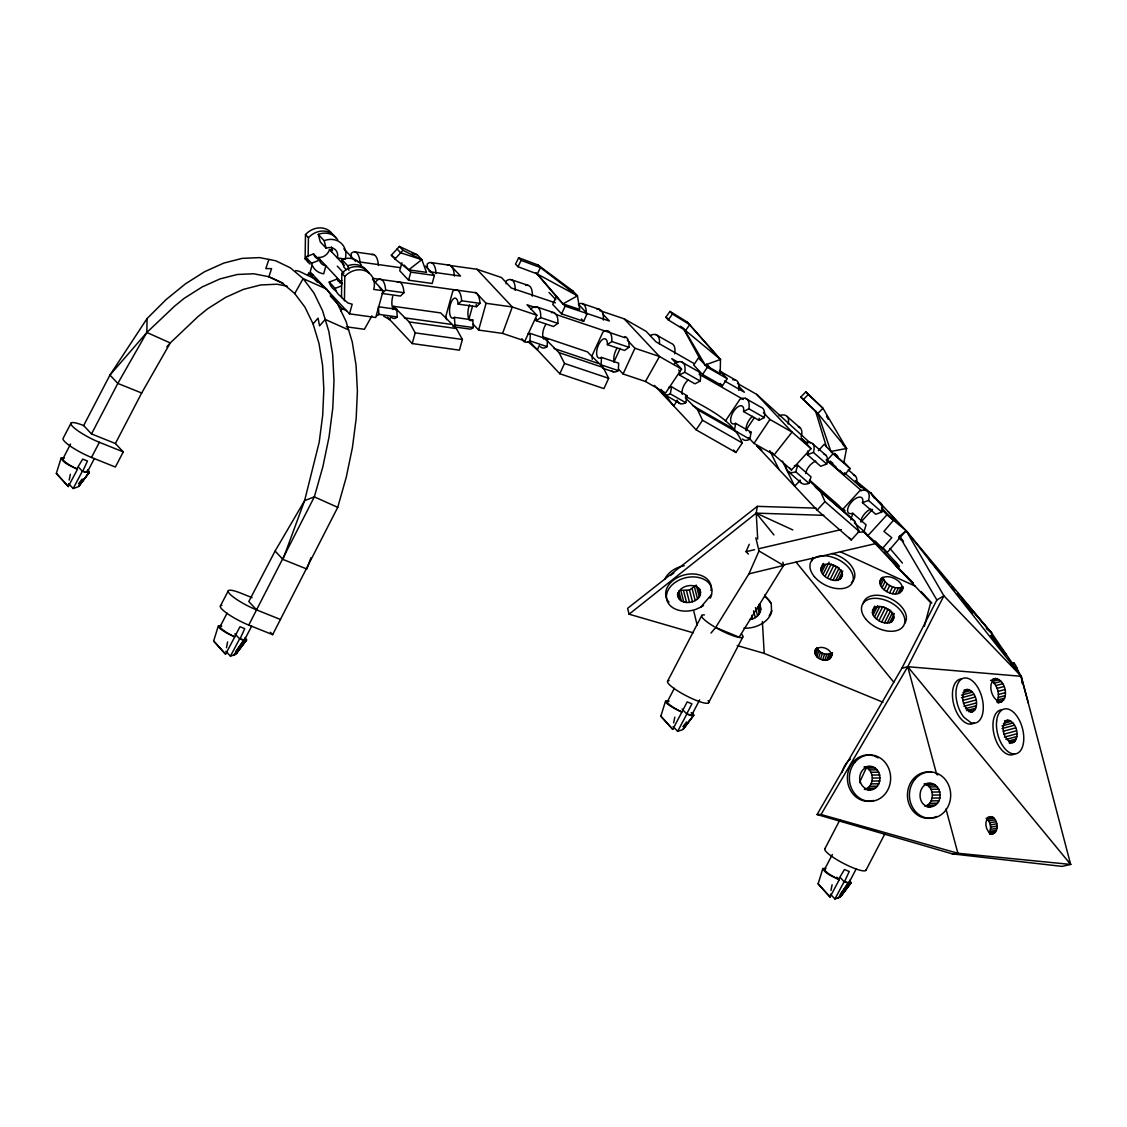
<?xml version="1.0" encoding="UTF-8"?>
<svg xmlns="http://www.w3.org/2000/svg" width="1127" height="1127" viewBox="0 0 1127 1127"><rect width="100%" height="100%" fill="white"/><g stroke="black" fill="none" stroke-linecap="round" stroke-linejoin="round"><path stroke-width="1.5" d="M820.865 570.177C822.09 558.499 840.967 565.43 842.376 574.305C841.136 585.984 822.259 579.053 820.865 570.177L823.922 564.063M872.397 612.75C873.636 601.057 892.542 607.932 893.936 616.849C892.711 628.542 873.791 621.667 872.397 612.75L875.454 606.65M879.821 583.194C881.103 570.91 900.952 578.137 902.417 587.491C901.135 599.775 881.286 592.548 879.821 583.194L882.835 577.151C885.202 585.068 895.528 590.224 903.15 586.773L900.135 592.788M71.057 423.104L63.168 438.248A23.16 4.297 27.5 0 0 91.484 457.449L115.363 467.043L123.252 451.899L115.391 443.517L91.512 433.923L117.814 383.419L146.848 332.479L147.045 318.589L166.049 299.627L185.391 283.891L204.734 271.649L223.766 263.098L242.136 258.379L259.548 257.604L275.692 260.76L290.315 267.803L303.135 278.608L313.94 292.992L322.561 310.714L328.845 331.451L332.676 354.878L334.001 380.574L332.775 408.101L329.042 436.994L322.857 466.761L314.334 496.88L248.771 625.091A23.16 4.297 27.5 0 1 226.288 612.834A23.16 4.297 27.5 0 1 221.864 605.368M308.065 261.971L305.121 258.83L305.473 234.571A18.539 16.102 -43.2 0 1 332.859 234.712M308.136 256.773L308.432 237.712L305.473 234.571M369.233 273.481A18.539 16.102 -43.2 0 0 341.847 273.34L341.481 297.598L348.004 303.008L352.188 304.205L349.511 313.841L375.728 317.504L383.166 290.738L372.544 279.426M344.439 300.74L344.792 276.481L341.847 273.34M705.178 365.021L720.477 359.428L685.554 330.563L668.283 319.899L665.832 317.279L669.987 311.404L687.259 322.068L720.477 359.428L720.223 373.6L705.178 365.021L683.92 328.816M967.191 689.287C958.683 693.598 963.233 710.32 972.052 711.87C981.448 707.531 974.954 685.92 964.078 690.118M997.93 702.797C1011.454 701.656 1004.946 675.143 992.845 679.074M1007.693 720.097C999.17 724.407 1003.72 741.129 1012.539 742.679C1021.935 738.34 1015.441 716.744 1004.58 720.928M996.789 702.022C1000.269 695.345 997.818 686.413 992.422 681.469L999.297 679.609M995.662 831.853L989.168 833.05C991.816 828.359 990.661 821.47 986.181 818.315L992.69 817.103C998.804 820.935 999.156 834.543 990.013 834.29M506.079 283.849L506.248 280.877A18.539 8.34 -71.4 0 1 515.138 290.357M547.116 346.651L529.958 340.875L530.366 333.451L547.539 339.227L547.116 346.651A18.539 8.34 -71.4 0 1 540.453 346.736M601.508 357.4L601.085 364.81L618.258 370.6L618.681 363.176L601.508 357.4A10.143 4.564 -71.4 0 1 596.634 352.202A10.143 4.564 -71.4 0 1 602.522 339.481A10.143 4.564 -71.4 0 1 607.383 344.665L624.555 350.441L629.007 347.313A18.539 8.34 -71.4 0 0 624.893 336.579M856.844 481.99L856.914 481.257A18.539 9.157 -48.9 0 0 853.378 474.805M864.93 789.365C874.904 786.167 874.651 769.882 864.578 766.98M867.015 789.759C884.399 793.028 883.934 762.796 866.663 766.571M924.985 806.383C934.959 803.171 934.706 786.885 924.633 783.998C943.468 777.672 945.919 809.496 927.07 806.763M738.734 390.365L739.058 386.533A18.539 8.875 -60.3 0 0 732.775 379.841M700.346 594.676C702.051 582.096 681.004 583.307 678.158 593.351C676.454 605.932 697.486 604.72 700.346 594.676L698.627 587.97M710.954 590.435L711.32 587.914A23.174 16.637 -14.4 0 0 682.06 575.615A23.174 16.637 -14.4 0 0 669.001 602.184M749.624 619.498C757.119 618.977 763.557 611.285 759.457 604.044M764.641 595.112L771.262 603.706L771.544 612.412A23.174 16.637 -14.3 0 1 743.975 628.133M816.173 508.136L757.288 506.361L756.231 513.137L757.696 539.016M771.812 610.552L769.178 615.92M685.779 402.691L670.326 393.872L671.579 386.829L687.047 395.647L685.779 402.691A18.539 8.875 -60.3 0 1 677.059 400.184M735.649 423.358L734.395 430.401L749.864 439.22L751.117 432.176L735.649 423.358A10.143 4.86 -60.3 0 1 730.789 418.173A10.143 4.86 -60.3 0 1 738.678 406.34A10.143 4.86 -60.3 0 1 743.552 411.538L759.006 420.343L764.303 417.596A18.539 8.875 -60.3 0 0 760.866 407.157L745.398 398.352M800.762 397.07L817.906 413.454L846.574 448.476L843.827 462.732L830.895 451.448L817.906 413.454L800.762 397.07L805.805 391.858L822.949 408.256L846.574 448.476L830.895 451.448M69.184 480.06L70.339 474.298M226.471 647.687L227.612 641.925M673.664 722.886L674.819 717.124M830.951 890.513L832.106 884.751M725.492 420.92L739.932 399.296A18.539 8.875 -60.3 0 1 748.835 408.777L764.303 417.596M924.309 626.387L930.677 602.734L864.155 531.831M814.751 651.913C817.23 642.982 833.825 648.743 831.12 657.295C826.26 664.536 811.06 657.351 815.751 648.898M311.982 265.507L310.193 271.931L349.511 313.841M401.959 262.718L399.719 270.748L408.566 280.186L432.162 283.483L434.402 275.453L425.555 266.028M390.646 316.602L389.801 319.674L383.715 316.194M392.774 308.967L393.506 306.319L440.699 312.912L456.365 328.535L462.394 339.466L459.422 350.173L412.228 343.566L387.547 317.279M408.566 280.186L410.806 272.156L404.1 265.014M412.228 343.566L415.201 332.874L409.171 321.942L393.506 306.319M468.804 319.589L472.523 306.206M535.311 307.544L526.999 304.741L536.832 315.222L524.943 340.946L502.572 333.409L478.637 330.07L486.075 303.304L476.242 292.823L373.093 278.411M248.771 625.091L272.649 634.67L337.734 507.347L346.257 477.228L352.441 447.461L356.174 418.568L357.4 391.041L356.076 365.345L352.244 341.918L345.961 321.167L337.339 303.459L326.534 289.075L313.715 278.27L299.106 271.227L295.697 270.565M61.083 458.125C63.802 463.845 71.973 466.296 77.481 469.269L68.296 486.568L56.35 473.382L61.083 458.125L64.07 457.872M68.578 483.638L73.17 488.526L78.186 486.822L89.343 472.354L87.836 469.804M221.343 625.513C211.214 625.724 232.571 636.163 234.712 636.811L239.981 626.711L244.742 628.641L240.023 638.924A13.904 2.578 27.5 0 0 244.784 638.615M225.865 651.265L230.443 656.153L235.458 654.463L246.63 639.981L245.108 637.431M668.55 700.698C658.422 700.924 679.778 711.362 681.92 712.01M673.073 726.464L677.651 731.353L682.666 729.648L693.838 715.18L692.316 712.63M822.851 868.579C825.57 874.298 833.755 876.75 839.249 879.722L830.064 897.022L818.117 883.836L822.851 868.579L825.837 868.339M830.345 894.091L834.938 898.98L839.953 897.275L851.11 882.807L849.603 880.257M797.719 465.254L811.017 476.834L809.017 483.37L795.732 471.776L797.719 465.254A10.143 5.015 -48.9 0 1 794.408 465.536M850.8 519.786L852.787 513.264A10.143 5.015 -48.9 0 1 847.927 508.066A10.143 5.015 -48.9 0 1 857.605 497.514A10.143 5.015 -48.9 0 1 862.465 502.698L875.764 514.278L881.779 512.052A18.539 9.157 -48.9 0 0 878.947 502.036M858.027 531.902A18.539 9.157 -48.9 0 0 864.085 531.366L866.085 524.844L852.787 513.264M234.754 636.896L225.569 654.195L213.637 641.009L218.37 625.753M693.838 715.18L690.964 715.448L686.695 713.94L691.95 703.84L687.174 701.91L672.777 729.394L660.845 716.208L665.578 700.952M814.906 653.561L816.892 647.546C818.751 652.857 825.57 655.562 830.698 653.519L828.711 659.534M815.624 655.238L817.61 649.208M816.85 656.816L818.836 650.786M818.512 658.182L820.484 652.167M820.484 659.267L822.456 653.237M822.64 659.971L824.612 653.956M824.823 660.253L826.809 654.238M826.894 660.112L828.88 654.097M830.162 658.577L832.135 652.561M831.543 655.773L832.529 652.758M831.12 657.295L832.106 654.28M268.902 259.435L265.817 268.578L271.593 268.635L268.846 276.735L253.645 273.762L237.276 274.495L220.047 278.904L202.254 286.906L184.222 298.317L174.558 306.178L146.848 332.479L109.953 375.052L83.652 425.555A23.16 4.297 27.5 0 0 72.424 426.26A23.16 4.297 27.5 0 0 99.373 442.305L123.252 451.899M310.939 557.752L306.826 569.022L282.947 559.429L275.087 551.047L304.614 500.627L319.209 442.178L322.688 415.257L323.829 389.519L322.59 365.416L318.983 343.397L313.067 323.858L304.938 307.15L294.739 293.569L282.638 283.37L268.846 276.735L282.891 283.018M502.572 333.409L512.292 306.967L476.904 269.254L450.687 265.592L460.52 276.059L429.57 271.734M282.947 559.429L304.614 500.627L314.334 496.88L337.734 507.347M841.897 510.306L859.591 490.978A18.539 9.157 -48.9 0 1 868.494 500.458L881.779 512.052M748.413 554.061L746.046 551.667L749.272 544.271M710.982 633.078L715.673 627.5L748.92 573.868L759.006 551.004L755.823 537.776M539.382 345.425L537.354 349.835L528.197 341.861M561.57 313.87L565.134 306.164L556.287 296.725L552.723 304.445L561.57 313.87L583.645 321.308L587.209 313.588L578.362 304.163M559.781 373.741L564.528 363.457L559.077 352.652L543.27 337.001L587.421 351.863L603.227 367.515L608.679 378.306L603.931 388.604L559.781 373.741L530.606 342.65M613.933 361.978L620.216 348.356M677.834 362.091L671.734 358.625L681.567 369.092L665.606 392.985L645.447 381.49L623.062 373.967L634.938 348.243L627.302 340.1M870.185 789.717C865.311 789.731 861.253 785.871 860.084 781.293L866.593 767.248M518.688 257.745L515.518 264.098L517.983 266.719L537.297 273.974L577.447 295.837L579.701 309.488L562.993 303.867L537.297 273.974L540.453 267.606L538.002 264.986L518.688 257.745L521.139 260.365L540.453 267.606L577.447 295.837L562.993 303.867M517.983 266.719L521.139 260.365M820.865 568.191L823.133 563.415M821.583 572.319L825.415 564.669M822.992 574.446L829.12 562.218M824.992 576.418L831.12 564.19L839.122 567.98L833.008 580.222M827.443 578.109L833.557 565.881M830.176 579.405L836.29 567.177M835.741 580.475L841.094 569.783M838.192 580.18L842.785 571.009M840.207 579.334L842.503 574.756M879.821 581.095L881.328 578.081M880.581 585.448L883.596 579.391M882.061 587.674L885.075 581.631M872.411 610.764L874.707 606.171M884.146 589.759L887.174 583.716M873.129 614.891L877.708 605.72M886.724 591.534L889.752 585.491M874.538 617.018L879.891 606.326M876.538 619.005L882.652 606.777L890.668 610.566L884.554 622.794M889.597 592.887L892.626 586.843M878.975 620.695L885.104 608.467M892.57 593.732L895.599 587.688M895.444 593.999L898.473 587.97M881.723 621.991L887.837 609.763M898.022 593.69L901.051 587.66M901.628 591.393L903.136 588.393M887.287 623.048L892.64 612.355M889.752 622.738L894.331 613.581M891.753 621.893L894.049 617.314M901.825 668.311L936.861 600.001L943.877 595.803L1021.273 676.299L1070.65 864.423L1062 866.381L952.301 853.872L817.075 814.539L901.825 668.311L907.728 666.705L1021.273 676.299L1022.062 683.258M62.929 458.745L70.578 444.052M78.749 467.423L82.341 471.227L73.17 488.526M91.484 457.449L99.373 442.305M87.497 471.748L94.386 458.52M115.391 443.517L141.678 393.013L170.247 342.946L197.958 316.645L207.622 308.784L225.654 297.373L243.446 289.371L260.675 284.962L277.045 284.229L287.188 286.202M220.455 605.875L228.344 590.731M220.216 626.373L227.105 613.144M275.087 551.047L248.799 601.55L256.66 609.932L280.538 619.526M234.881 633.825L239.628 638.854L230.443 656.153M244.784 639.375L251.659 626.147M667.649 681.074L701.825 615.412M667.423 701.572L674.312 688.343M691.992 714.574L699.642 699.881M708.587 702.741L742.763 637.093M824.922 848.701L840.024 819.681M824.696 869.199L832.346 854.505M840.531 877.877L844.123 881.68L834.938 898.98M849.265 882.202L856.154 868.973M865.874 870.368L884.949 833.726M294.739 293.569L303.135 278.608L326.534 289.075M307.558 275.298L308.77 273.128L313.137 275.073M340.974 310.925L342.199 308.742L337.466 303.698M371.938 315.856L364.401 329.295L346.369 326.788M645.447 381.49L659.478 356.498L624.09 318.786L599.55 310.531M817.075 814.539L821.034 814.497L907.728 666.705L943.877 595.803L906.249 530.831L870.481 492.71L874.552 498.416M677.651 731.353L686.836 714.053L682.089 709.024M147.045 318.589L109.953 375.052L117.814 383.419L141.678 393.013M677.341 400.465L673.707 405.931L661.056 389.407M702.544 374.474L707.333 367.303L698.486 357.879L693.697 365.049L702.544 374.474L722.421 385.814L727.211 378.644L719.477 370.389M686.244 396.619C706.981 408.608 732.818 419.343 742.284 442.953L735.903 452.505L696.134 429.838L702.515 420.272L697.585 409.721L685.258 397.845M746.032 430.091L754.484 417.441M807.735 443.869L801.198 438.149L811.017 448.631L791.478 469.973L774.15 454.871L753.991 443.376L769.938 419.483L763.388 412.496M233.599 655.393L243.77 640.263L246.63 639.981M838.094 898.219L848.251 883.075L851.11 882.807M668.283 319.899L672.453 314.024L669.987 311.404M685.554 330.563L689.71 324.689L672.453 314.024M78.805 486.272L89.343 472.354M236.078 653.899L246.264 640.263L236.487 653.308A14.172 5.057 4.8 0 0 236.614 652.026M683.286 729.099L693.471 715.462L683.695 728.507A14.172 5.057 4.8 0 0 683.54 726.563M840.573 896.726L850.758 883.089L840.981 896.134A14.172 5.057 4.8 0 0 841.151 895.5M78.481 483.793L82.186 479.06M235.768 651.42L243.77 640.263L239.628 638.854M682.962 726.619L686.667 721.886M840.249 894.246L848.251 883.075L844.123 881.68M375.798 281.82L376.728 280.665A18.539 7.537 -82 0 1 385.631 290.146L403.973 292.71L400.437 296.063L382.081 293.485L385.631 290.146M700.839 607.129L711.546 594.521M863.057 531.535L887.174 552.54L906.052 530.634L886.977 514.842L881.511 509.024M166.838 346.862L170.247 342.946L146.848 332.479M313.067 323.858L318.068 318.166L319.561 325.858L325.21 319.434L348.609 329.901M683.779 602.086L680.778 590.351L689.456 589.999L696.261 585.124L699.261 596.859M397.07 249.025L399.367 246.447L417.272 254.801L421.822 259.647L426.513 272.354L408.65 269.86L394.957 259.055L391.337 255.195L397.07 249.025L400.606 252.8L421.822 259.647L408.65 269.86M394.957 259.055L402.973 250.293L421.822 259.647M339.495 282.807L341.706 280.398M818.343 450.715L824.203 444.32L833.05 453.744L850.138 468.635L844.278 475.045L827.19 460.14L833.05 453.744M800.297 480.144L794.704 486.244L782.406 461.07M820.498 491.386L854.675 521.181L859.14 531.409L851.322 539.946L817.131 510.151L824.964 501.614L820.498 491.386L809.256 480.708M861.042 521.942L872.537 509.39M867.424 536.198L886.977 514.842M803.227 399.691L808.256 394.478L805.805 391.858M817.906 413.454L822.949 408.256L808.256 394.478M454.209 326.886L469.226 328.985A18.539 7.537 -82 0 0 473.284 327.563L472.791 319.927L454.435 317.363A10.143 4.114 -82 0 1 449.574 312.179A10.143 4.114 -82 0 1 453.251 298.937A10.143 4.114 -82 0 1 458.125 304.121L461.661 300.782L480.017 303.346A18.539 7.537 -82 0 0 475.171 292.428M458.125 304.121L476.467 306.685L480.017 303.346M530.606 309.207L531.803 308.108A18.539 8.34 -71.4 0 1 540.706 317.603L557.879 323.379L553.427 326.506L536.255 320.716A10.143 4.564 -71.4 0 0 536.198 318.532M936.861 600.001L899.459 536.283L906.249 530.831L991.69 633.149L1021.273 676.299L906.249 530.831M757.288 506.361L627.598 608.341L629.091 614.201L756.231 513.137L823.823 515.335M536.255 320.716L540.706 317.603M607.383 344.665L611.834 341.537L629.007 347.313M674.411 363.753L675.862 362.767A18.539 8.875 -60.3 0 1 684.765 372.248L700.233 381.067L694.936 383.814L679.468 375.009A10.143 4.86 -60.3 0 0 678.679 369.966M679.468 375.009L684.765 372.248M743.552 411.538L748.835 408.777M932.55 783.899C917.575 780.222 915.166 806.763 930.24 806.735M310.024 264.07A18.539 16.102 -43.2 0 1 305.628 256.942L313.56 253.885A9.847 8.551 -43.2 0 0 320.012 259.506M311.531 263.225L319.462 260.168A9.847 8.551 -43.2 0 0 325.914 265.789L323.674 273.819A18.539 16.102 -43.2 0 1 311.531 263.225L305.628 256.942M335.931 290.851A18.539 16.102 -43.2 0 1 329.225 282.088L337.156 279.017L341.875 284.046M329.225 282.088L335.128 288.371L341.467 285.92M807.397 454.688L813.426 452.462L826.725 464.042L820.695 466.268L807.397 454.688A10.143 5.015 -48.9 0 0 807.636 451.11M862.465 502.698L868.494 500.458M995.606 678.327C986.66 682.863 991.45 700.416 1000.706 702.051M1011.37 664L1014.103 663.085L1015.483 664.916L1021.203 677.552M1014.483 669.001L1017.202 668.1M990.548 680.44L997.423 678.567M964.247 690.781L968.938 689.513M994.211 683.23L1001.1 681.37M962.923 692.612L970.713 690.499M995.803 685.582L1002.692 683.723M961.514 695.12L972.432 692.175M961.472 697.782L973.939 694.415M997.085 688.386L1003.974 686.526M962.697 700.459L975.165 697.078M997.973 691.429L1004.861 689.569M963.543 703.361L976.01 699.98M998.395 694.528L1005.298 692.654M963.951 706.305L976.433 702.924M998.339 697.444L1005.242 695.584M965.459 708.658L976.376 705.713M997.789 700.008L1004.706 698.134M998.184 701.642L1003.72 700.149M966.501 710.672L975.855 708.136M998.198 702.6L1002.354 701.487M968.685 711.743L974.925 710.066M970.502 712.179L973.629 711.334M1004.763 721.576L1009.426 720.322M1003.439 723.407L1011.201 721.308M1002.044 725.915L1012.919 722.985M1002.002 728.577L1014.441 725.224M1003.227 731.254L1015.652 727.901M1004.058 734.156L1016.512 730.803M1004.467 737.1L1016.92 733.747M1005.974 739.467L1016.864 736.523M1008.566 741.059L1016.357 738.96M1009.186 742.552L1015.413 740.876M1009.44 743.411L1014.117 742.144M748.92 573.868L783.645 565.444L782.856 562.176M746.046 551.667L754.555 549.694M759.654 548.511L841.32 529.563M782.448 565.219L876.017 543.51L879.511 547.243M987.985 817.202L992.69 817.103M987.534 819.385L994.042 818.174M988.731 820.921L995.24 819.709M989.675 822.837L996.183 821.625M990.309 824.992L996.803 823.781M990.577 827.232L997.071 826.035M990.464 829.43L996.958 828.232M989.985 831.416L996.479 830.205M989.689 833.938L994.563 833.036M869.833 766.543C862.662 766.74 858.267 774.798 860.084 781.293M952.301 853.872L957.894 853.266L1070.65 864.423L1068.959 861.338M991.239 816.596C982.758 817.554 985.097 834.036 993.253 833.684M864 767.022L872.495 766.895M867.086 768.107L875.003 768.008M869.255 769.91L877.172 769.811M870.932 772.277L878.849 772.192M872.002 775.052L879.919 774.967M872.397 778.053L880.314 777.954M872.087 781.053L880.018 780.969M871.101 783.871L879.032 783.772M924.041 784.026L927.211 783.998M927.141 785.11L935.058 785.026M869.509 786.294L877.426 786.195M929.31 786.928L937.227 786.829M867.396 788.167L875.313 788.083M864.339 789.407L872.847 789.28M930.987 789.294L938.904 789.196M932.057 792.07L939.974 791.985M932.452 795.07L940.369 794.972M932.142 798.071L940.073 797.972M931.156 800.888L939.087 800.79M929.564 803.312L937.481 803.213M927.451 805.185L935.368 805.087M926.563 806.368L932.902 806.284M355.216 251.997L373.572 254.561M431.261 262.633L449.617 265.197M342.425 283.398L318.053 257.407A9.847 8.551 -43.2 0 0 329.493 249.56L332.634 249.997M357.358 261.647L400.339 267.648M410.806 272.156L434.402 275.453M486.075 303.304L512.292 306.967L536.832 315.222M383.166 290.738L373.727 289.428A18.539 16.102 -43.2 0 0 365.895 271.142A18.539 16.102 -43.2 0 0 344.792 276.481M391.407 317.208A18.539 7.537 -82 0 0 397.253 316.941L396.76 309.305L378.404 306.741L378.897 314.377A18.539 7.537 -82 0 1 376.841 315.701M378.897 314.377L397.253 316.941M404.297 317.814L451.49 324.407M452.871 326.337A18.539 7.537 -82 0 0 454.928 324.999L473.284 327.563M409.171 321.942L456.365 328.535M415.201 332.874L462.394 339.466M821.034 814.497L957.894 853.266L945.976 808.975M412.228 253.35L417.272 254.801M629.091 614.201L693.274 632.825M737.185 645.56L764.205 653.392L883.004 702.248M511.038 279.623L528.211 285.399M582.166 303.557L599.339 309.333M476.904 269.254L501.445 277.51L511.264 287.977L555.414 302.839M565.134 306.164L609.383 320.998L602.832 314.024M536.593 306.854L553.766 312.644M555.273 314.264L625.119 337.762M634.938 348.243L659.478 356.498L681.567 369.092M554.061 348.497L598.212 363.359M559.077 352.652L603.227 367.515M602.536 368.177L613.468 371.854M564.528 363.457L608.679 378.306M82.341 471.227L88.977 472.636L79.214 485.681A14.172 5.057 4.8 0 0 79.383 485.047M1013.159 662.732L1014.103 663.085M252.082 597.662L240.939 593.182A23.16 4.297 27.5 0 0 229.711 593.887A23.16 4.297 27.5 0 0 256.66 609.932M715.673 627.5L739.171 637.178L783.645 565.444L759.006 551.004M342.199 308.742L346.567 310.7M792.774 529.915L756.231 513.137L773.967 534.945M840.446 551.821L915.138 586.125M568.332 288.639L572.896 290.991L577.447 295.837M937.805 774.925L936.65 774.291L907.728 666.705L1070.65 864.423M655.773 334.578L671.241 343.397A18.539 8.875 -60.3 0 1 674.664 353.836M735.311 379.926L719.843 371.107A18.539 8.875 -60.3 0 1 723.097 374.573M624.09 318.786L646.18 331.38L656.013 341.861L694.105 363.57M737.495 383.448L756.654 394.365L810.341 443.08M707.333 367.303L727.211 378.644M724.576 380.954L744.383 392.238L738.918 386.42M681.328 361.823L696.796 370.628A18.539 8.875 -60.3 0 1 700.233 381.067M699.163 374.263L743.355 399.451M769.938 419.483L792.042 432.078L811.017 448.631M692.457 405.509L732.226 428.175M697.585 409.721L737.354 432.388M664.86 394.83L680.328 403.649M702.515 420.272L742.284 442.953M665.832 317.279L668.705 319.054M680.215 326.168L683.103 327.943L700.628 360.175M305.121 258.83L307.502 260.351M660.845 716.208L672.777 729.394M818.117 883.836L830.064 897.022M56.35 473.382L68.296 486.568M213.637 641.009L225.569 654.195M538.002 264.986L572.896 290.991M391.337 255.195L395.168 258.139M855.421 480.482L870.664 492.922M713.306 352.455L720.477 359.428M815.258 487.103L854.675 521.181M986.393 628.655L991.69 633.149L992.577 636.544M834.713 453.477L837.347 455.773M834.276 453.505L838.037 456.787M787.083 416.469L800.381 428.063M848.194 469.748L855.435 476.073M812.637 443.714L825.936 455.308M844.391 472.762L861.408 487.611L855.957 481.792M830.162 461.028L832.797 463.324M831.303 462.887L836.192 467.142M826.077 459.844L861.422 490.668M842.644 508.488L845.053 510.587M809.721 480.187L838.643 505.389L849.434 516.899M854.421 522.942L864.085 531.366M824.964 501.614L859.14 531.409M787.618 471.03L800.903 482.624M761.81 450.166L756.555 445.574L817.131 510.151M864.226 531.592L866.578 533.973M870.114 537.551L876.017 543.51M911.01 580.814L893.317 562.922L894.894 561.387L897.247 563.894L895.683 565.43L913.363 583.335L906.333 575.841M330.225 295.936L337.339 303.459M843.165 444.841L846.574 448.476M843.503 461.577L850.138 468.635M857.971 482.708L865.057 490.259M881.568 507.854L893.359 520.435L883.92 531.38L891.781 537.706L882.342 548.652L875.27 541.115M839.854 470.325L844.278 475.045M756.654 394.365L792.042 432.078L774.15 454.871L771.784 452.35M882.638 547.708L887.174 552.54M884.174 552.216L899.346 568.388M921.224 591.703L931.846 603.03M706.601 364.134L710.01 367.768M720.209 383.462L722.421 385.814M789.294 467.649L791.478 469.973M848.955 537.438L851.322 539.946M748.525 437.558L753.991 443.376M733.536 449.983L735.903 452.505M654.435 385.392L696.134 429.838M581.433 318.941L583.645 321.308M549.004 292.428L555.794 299.669M618.695 369.304L623.062 373.967M473.185 324.238L478.637 330.07M399.367 246.447L402.973 250.293M343.848 248.828L355.639 261.408M318.279 234.402L324.167 240.685A18.539 16.102 -43.2 0 1 345.214 259.041L337.353 257.942A9.847 8.551 -43.2 0 0 326.168 248.194L320.279 241.911L318.279 234.402A18.539 16.102 -43.2 0 1 337.776 239.952M361.373 265.099A18.539 16.102 -43.2 0 0 341.861 259.548L347.764 265.831L348.961 270.339M329.493 249.56L344.439 265.479M346.228 269.564L343.862 267.057L341.861 259.548M337.283 266.127L343.918 273.199M313.56 253.885L319.462 260.168M308.77 273.128L313.517 278.172M836.896 877.186L839.249 879.722M83.652 425.555L91.512 433.923M270.395 632.275L272.649 634.67M313.715 278.27L317.236 282.074M881.863 547.102L899.543 566.36M687.259 322.068L715.927 354.582M870.481 492.71L881.906 505.953M951.667 586.773L953.963 589.421M957.386 593.394L960.824 597.366M963.106 600.029L966.529 604.002M968.826 606.65L991.69 633.149L957.626 593.126M888.358 511.771L899.712 525.112M929.24 559.795L931.508 562.458M934.917 566.458L937.185 569.121M940.594 573.122L944.003 577.123M946.271 579.799L949.681 583.8M951.949 586.463L955.358 590.463M898.599 537.17L900.867 539.847M889.907 548.398L902.417 563.091M535.959 272.664L558.443 299.021M796.155 562.204L893.753 682.173M903.544 541.439L899.459 536.283M759.105 605.523L760.302 607.397M826.528 416.272L828.246 419.314M769.755 450.603L778.982 469.48M337.156 279.017L338.044 281.102M1021.71 678.961L1028.289 702.952M815.455 410.834L826.359 446.602M324.167 240.685L326.168 248.194M759.485 604.495L760.767 609.524M758.739 605.044L760.443 611.75M757.668 607.228L759.373 613.933M755.47 607.538L757.612 615.92M753.583 610.876L755.301 617.582M751.709 615.455L752.568 618.808M699.797 589.097L700.656 592.45M694.514 587.125L697.5 598.846M692.189 588.787L695.19 600.508M689.456 589.999L692.457 601.733M686.512 590.689L689.513 602.424M683.554 590.816L686.554 602.536M678.792 591.013L681.37 601.071M677.792 592.872L679.496 599.578M677.44 594.352L678.299 597.704M693.823 611.299L697.204 625.358M454.463 276.101L453.913 271.987A18.539 7.537 -82 0 0 447.616 265.282M436.107 273.537L435.557 269.423A18.539 7.537 -82 0 0 427.203 264.056L427.499 268.635M454.435 317.363L454.928 324.999M351.469 258.013L351.173 253.434A18.539 7.537 -82 0 1 359.95 261.478M762.387 621.512L764.205 653.392M603.452 320.082L603.354 316.067A18.539 8.34 -71.4 0 0 597.056 309.361M586.279 314.292L586.181 310.291A18.539 8.34 -71.4 0 0 579.898 303.586M708.08 700.614A23.174 4.297 27.5 0 1 686.723 696.035A23.174 4.297 27.5 0 1 669.058 680.553M741.397 633.923A23.174 4.297 27.5 0 1 737.805 637.164A23.174 4.297 27.5 0 1 716.913 628.232M714.349 626.753A23.174 4.297 27.5 0 1 704.431 614.933M873.707 800.452A23.174 20.624 89.3 0 1 847.391 778.489A23.174 20.624 89.3 0 1 873.016 755.682M874.313 756.09A23.174 20.624 89.3 0 1 878.032 757.908M932.466 817.822A23.174 20.624 89.3 0 1 907.446 795.507A23.174 20.624 89.3 0 1 931.761 772.375M936.298 816.441A23.174 20.624 89.3 0 1 933.762 817.455M860.845 521.604A10.143 5.015 -48.9 0 1 870.889 509.094M805.777 473.594A10.143 5.015 -48.9 0 1 815.821 461.084M823.879 454.04A18.539 9.157 -48.9 0 1 826.725 464.042M809.017 483.37A18.539 9.157 -48.9 0 1 799.705 480.426M804.523 442.981A18.539 9.157 -48.9 0 1 813.426 452.462M795.732 471.776A18.539 9.157 -48.9 0 1 786.153 465.86M798.325 426.795A18.539 9.157 -48.9 0 1 801.156 436.811M778.968 415.736A18.539 9.157 -48.9 0 1 788.196 423.991M525.929 285.427A18.539 8.34 -71.4 0 1 532.31 296.133M551.483 312.672A18.539 8.34 -71.4 0 1 557.879 323.379M529.958 340.875A18.539 8.34 -71.4 0 1 521.914 338.663M611.834 341.537A18.539 8.34 -71.4 0 0 602.945 332.056L592.182 355.329A18.539 8.34 -71.4 0 0 592.281 359.344M618.258 370.6A18.539 8.34 -71.4 0 1 611.581 370.67M614.271 361.964A10.143 4.564 -71.4 0 1 616.934 348.342M547.539 339.227A10.143 4.564 -71.4 0 1 546.172 339.903M543.89 339.269A10.143 4.564 -71.4 0 1 545.806 324.407M530.366 333.451A10.143 4.564 -71.4 0 1 527.746 334.141M670.326 393.872A18.539 8.875 -60.3 0 1 661.605 391.365M671.579 386.829A10.143 4.86 -60.3 0 1 668.593 387.35M650.307 335.536A18.539 8.875 -60.3 0 1 659.394 343.679M759.189 418.258A10.143 4.86 -60.3 0 1 759.006 420.343M751.117 432.176A10.143 4.86 -60.3 0 1 749.511 432.74M746.342 430.796A10.143 4.86 -60.3 0 1 752.442 416.314M687.047 395.647A10.143 4.86 -60.3 0 1 685.441 396.211M682.272 394.267A10.143 4.86 -60.3 0 1 688.372 379.785M749.864 439.22A18.539 8.875 -60.3 0 1 742.411 438.966M331.521 246.94A9.847 8.551 -43.2 0 1 331.451 251.659M341.819 297.134A18.539 16.102 -43.2 0 1 335.128 288.371M347.764 265.831A18.539 16.102 -43.2 0 1 367.261 271.382M308.432 237.712A18.539 16.102 -43.2 0 1 335.804 237.867M379.433 287.526A10.143 4.114 -82 0 1 381.222 289.428M371.586 254.66A18.539 7.537 -82 0 1 378.418 265.479M397.141 281.905A18.539 7.537 -82 0 1 403.973 292.71M461.661 300.782A18.539 7.537 -82 0 0 452.758 291.301L446.038 315.518A18.539 7.537 -82 0 0 446.574 319.631M476.172 304.431A10.143 4.114 -82 0 1 476.467 306.685M472.791 319.927A10.143 4.114 -82 0 1 471.664 320.66M470.579 320.702A10.143 4.114 -82 0 1 469.55 304.741M396.76 309.305A10.143 4.114 -82 0 1 395.633 310.038M393.562 309.46A10.143 4.114 -82 0 1 392.717 296.415M866.057 869.833A23.174 4.297 27.5 0 1 842.658 862.958A23.174 4.297 27.5 0 1 825.457 848.349M859.633 782.687A23.174 4.297 27.5 0 1 860.507 782.518M831.796 553.498A23.174 14.355 26.5 0 1 851.871 566.67A23.174 14.355 26.5 0 1 851.42 582.589M811.637 561.091A23.174 14.355 26.5 0 1 813.116 557.64M863.183 603.663A23.174 14.355 26.5 0 1 890.386 598.55A23.174 14.355 26.5 0 1 904.727 623.273M670.48 575.545A23.174 16.637 -14.3 0 1 673.876 572.981M974.122 723.041A23.174 12.707 74.9 0 1 954.076 705.643A23.174 12.707 74.9 0 1 961.261 678.933M1014.61 753.85A23.174 12.707 74.9 0 1 994.577 736.452A23.174 12.707 74.9 0 1 1001.748 709.742M428.823 270.959A10.143 4.114 -82 0 1 430.894 271.537M710.165 598.282A23.174 16.637 -14.3 0 0 711.433 595.338L712.067 590.872A23.174 16.637 -14.3 0 0 686.723 577.531A23.174 16.637 -14.3 0 0 666.86 600.029A23.174 16.637 -14.3 0 0 695.669 609.439L701.121 607.002A23.174 16.637 -14.3 0 0 703.572 605.438M664.62 579.489A23.174 16.637 -14.3 0 1 684.23 565.712M765.106 596.986A23.174 16.637 -14.3 0 1 771.262 603.706M842.066 772.544A23.174 20.624 89.3 0 1 850.336 759.133M87.188 470.466A13.904 2.578 27.5 0 1 82.736 471.283L87.469 461.013L82.694 459.083L76.805 468.902A13.904 2.578 27.5 0 1 63.774 458.435M234.092 636.53A13.904 2.578 27.5 0 1 222.174 629.331A13.904 2.578 27.5 0 1 221.78 626.077M691.161 712.673A13.904 2.578 27.5 0 1 687.231 714.109M681.3 711.729A13.904 2.578 27.5 0 1 669.382 704.53A13.904 2.578 27.5 0 1 668.987 701.276M849.279 881.441A13.904 2.578 27.5 0 1 844.503 881.737L849.237 871.467L844.461 869.537L838.573 879.356A13.904 2.578 27.5 0 1 825.542 868.889M991.14 635.431L1005.974 654.491L991.14 635.431M961.88 599.451L972.516 613.018L961.88 599.451M971.009 722.703L964.022 717.378A23.174 12.707 74.9 0 1 959.824 680.595A23.174 12.707 74.9 0 1 981.927 697.43A23.174 12.707 74.9 0 1 971.009 722.703M855.168 761.979A23.174 20.624 89.3 0 0 865.015 800.607A23.174 20.624 89.3 0 0 889.837 771.798A23.174 20.624 89.3 0 0 855.168 761.979M915.223 778.996A23.174 20.624 89.3 0 0 925.07 817.61A23.174 20.624 89.3 0 0 949.892 788.815A23.174 20.624 89.3 0 0 915.223 778.996M814.37 576.644A23.174 14.313 26.6 0 0 851.632 583.786A23.174 14.313 26.6 0 0 828.838 556.287A23.174 14.313 26.6 0 0 814.37 576.644M996.62 721.111A23.174 12.707 74.9 0 0 1014.976 753.977A23.174 12.707 74.9 0 0 1018.752 719.068A23.174 12.707 74.9 0 0 996.62 721.111M865.902 619.244A23.174 14.355 26.5 0 0 903.206 626.33A23.174 14.355 26.5 0 0 880.412 598.817A23.174 14.355 26.5 0 0 865.902 619.244"/></g></svg>
